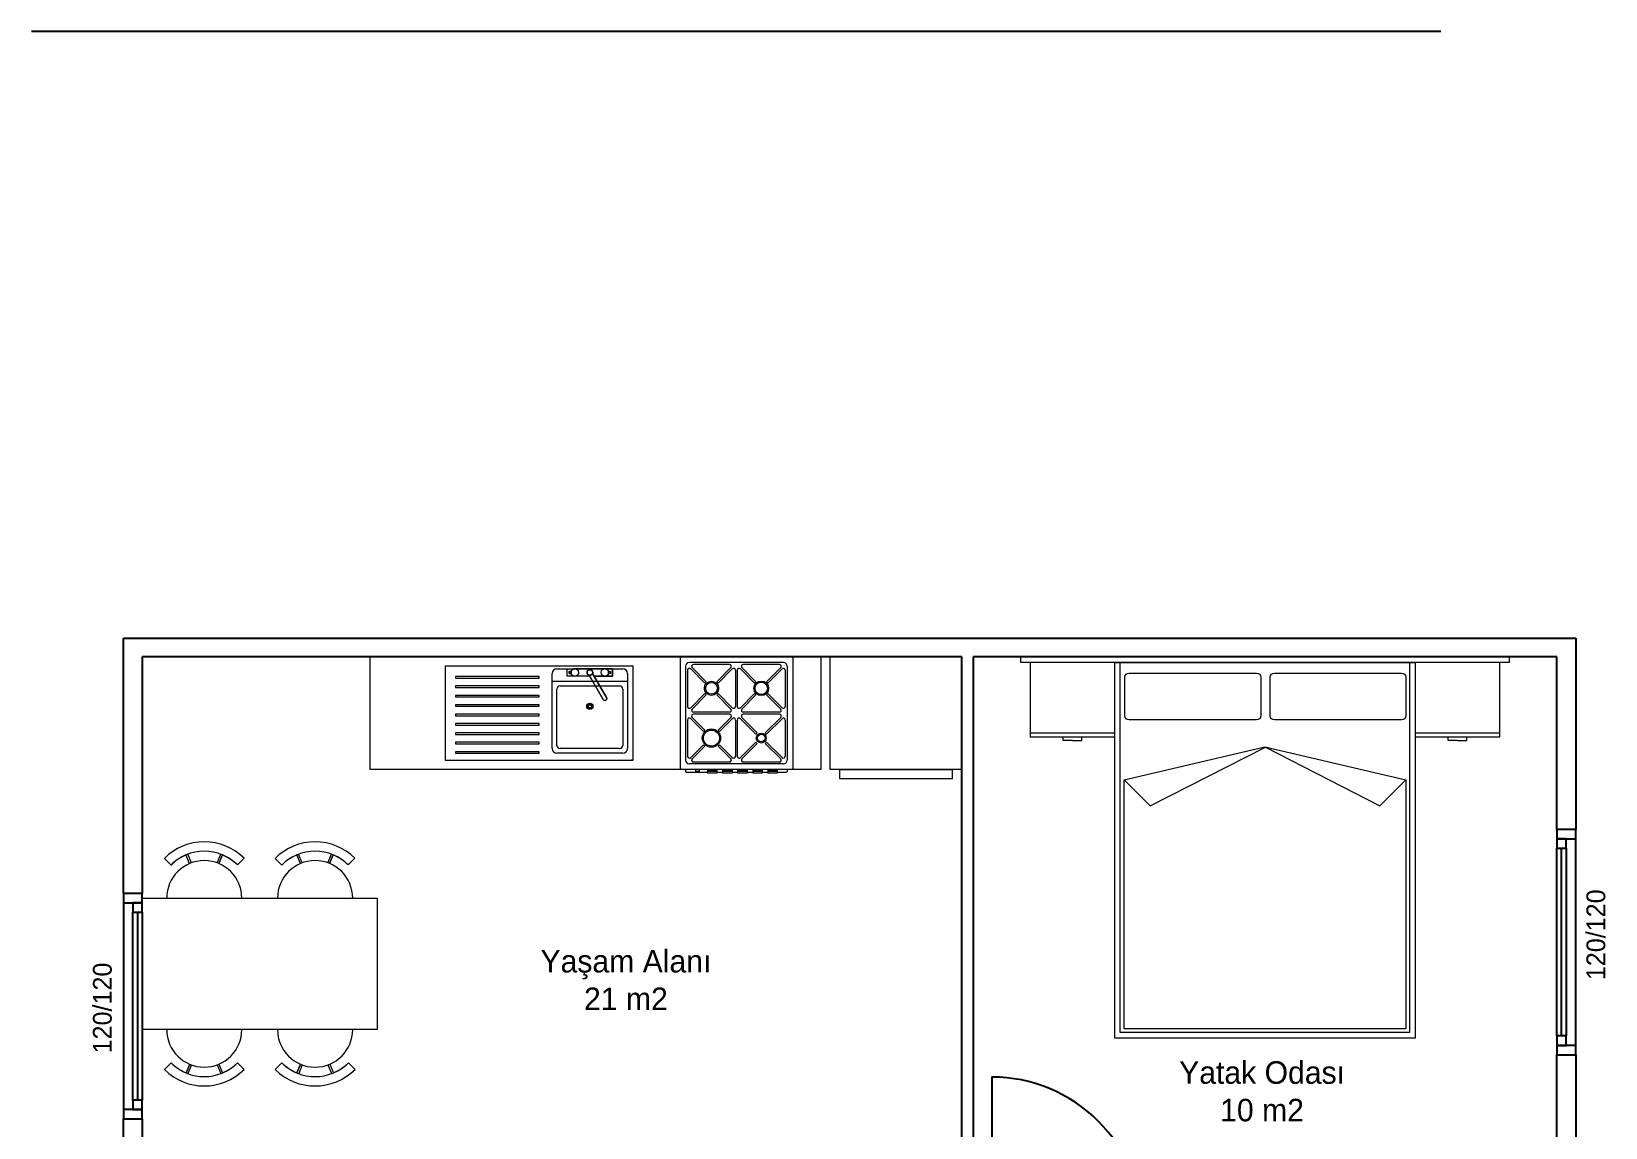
# Model space of a CAD drawing. Header units: metres. Extents: x 3929 to 4821, y 3860 to 5236.
# Drawn here: x 3929 to 4767, y 4652 to 5236 of the extents above; entities that cross this region are included whole.
import ezdxf

# ---------------------------------------------------------------- set-up
doc = ezdxf.new("R2010")
doc.units = ezdxf.units.M
doc.layers.add('Kapı', color=154, linetype='Continuous', true_color=0x0c4697)
doc.layers.add('Pencere', color=141, linetype='Continuous')
doc.layers.add('tefris', color=8, linetype='Continuous', lineweight=5)

# ---------------------------------------------------------------- blocks, each defined once
blk = doc.blocks.new('tjh4tyh4yh')
at = {"layer": 'tefris'}
for p, q in [((5184.07, 7025.93), (5184.07, 7005.47)), ((5254.07, 7028.2), (5186.34, 7028.2)), ((5256.34, 7005.47), (5256.34, 7025.93)), ((5261.34, 7025.93), (5261.34, 7005.47)), ((5331.34, 7028.2), (5263.61, 7028.2)), ((5333.61, 7005.47), (5333.61, 7025.93)), ((5186.34, 7003.2), (5254.07, 7003.2)), ((5263.61, 7003.2), (5331.34, 7003.2)), ((5156.57, 6992.31), (5161.57, 6992.31)), ((5259.19, 6988.9), (5184.05, 6971.32)), ((5258.76, 6988.8), (5197.95, 6957.41)), ((5320.16, 6957.41), (5258.76, 6988.8)), ((5334.07, 6971.32), (5259.19, 6988.9)), ((5361.57, 6992.31), (5366.57, 6992.31)), ((5197.95, 6957.41), (5184.07, 6971.29)), ((5184.07, 6971.29), (5184.07, 6838.81)), ((5334.07, 6971.32), (5320.16, 6957.41)), ((5334.07, 6838.81), (5334.07, 6971.32))]:
    blk.add_line(p, q, dxfattribs=at)
for points in [[(5129.07, 7033.81), (5389.07, 7033.81), (5389.07, 7036.81), (5129.07, 7036.81)], [(5179.07, 6833.81), (5339.07, 6833.81), (5339.07, 7033.81), (5179.07, 7033.81)]]:
    blk.add_lwpolyline(points, close=True, dxfattribs=at)
for points in [[(5134.07, 7033.81), (5179.07, 7033.81), (5179.07, 6996.31), (5134.07, 6996.31), (5134.07, 7033.81)], [(5179.07, 7033.81), (5179.07, 6833.81), (5339.07, 6833.81), (5339.07, 7033.81)], [(5182.07, 7033.81), (5182.07, 6836.81), (5336.07, 6836.81), (5336.07, 7033.81)], [(5339.07, 7033.81), (5384.07, 7033.81), (5384.07, 6996.31), (5339.07, 6996.31), (5339.07, 7033.81)], [(5179.07, 6996.31), (5179.07, 6994.31), (5134.07, 6994.31), (5134.07, 6996.31)], [(5384.07, 6996.31), (5384.07, 6994.31), (5339.07, 6994.31), (5339.07, 6996.31)], [(5156.57, 6992.31), (5151.57, 6992.31), (5151.57, 6994.31)], [(5161.57, 6992.31), (5161.57, 6994.31)], [(5361.57, 6992.31), (5356.57, 6992.31), (5356.57, 6994.31)], [(5366.57, 6992.31), (5366.57, 6994.31)]]:
    blk.add_lwpolyline(points, dxfattribs=at)
for centre, start, end in [((5186.34, 7025.93), 90, 180), ((5254.07, 7025.93), 0, 90), ((5263.61, 7025.93), 90, 180), ((5331.34, 7025.93), 0, 90), ((5186.34, 7005.47), 180, 270), ((5254.07, 7005.47), 270, 0), ((5263.61, 7005.47), 180, 270), ((5331.34, 7005.47), 270, 0)]:
    blk.add_arc(centre, 2.27, start, end, dxfattribs=at)

msp = doc.modelspace()

# ---------------------------------------------------------------- linework, layer by layer
msp.add_line((4679.3, 5235.53), (3929.1, 5235.53))
at = {"lineweight": 25}
for p, q in [((3978.07, 4776.51), (3978.07, 4912.51)), ((3978.07, 4912.51), (4751.07, 4912.51)), ((4751.07, 4912.51), (4751.07, 4810.63)), ((4424.32, 4902.51), (3988.07, 4902.51)), ((3988.07, 4902.51), (3988.07, 4776.51)), ((4424.32, 4592.76), (4424.32, 4902.51)), ((4430.32, 4902.51), (4430.32, 4598.76)), ((4741.07, 4902.51), (4430.32, 4902.51)), ((4741.07, 4810.63), (4741.07, 4902.51)), ((4751.07, 4810.63), (4741.07, 4810.63)), ((3988.07, 4776.51), (3978.07, 4776.51)), ((4741.07, 4598.76), (4741.07, 4690.63)), ((4741.07, 4690.63), (4751.07, 4690.63)), ((4751.07, 4690.63), (4751.07, 4531.63)), ((3978.07, 4400.51), (3978.07, 4656.51)), ((3978.07, 4656.51), (3988.07, 4656.51)), ((3988.07, 4656.51), (3988.07, 4410.51))]:
    msp.add_line(p, q, dxfattribs=at)
at = {"layer": 'Kapı'}
msp.add_lwpolyline([(4520.32, 4598.76, 0.414214), (4440.32, 4678.76), (4440.32, 4598.76)], format="xyb", dxfattribs=at)
at = {"layer": 'Pencere'}
for p, q in [((4751.07, 4695.63), (4751.07, 4805.63)), ((4741.07, 4700.63), (4741.07, 4800.63)), ((4743.57, 4700.63), (4743.57, 4800.63)), ((4746.07, 4800.63), (4746.07, 4700.63)), ((3978.07, 4771.51), (3978.07, 4661.51)), ((3983.07, 4666.51), (3983.07, 4766.51)), ((3985.57, 4766.51), (3985.57, 4666.51)), ((3988.07, 4766.51), (3988.07, 4666.51))]:
    msp.add_line(p, q, dxfattribs=at)
for points in [[(4751.07, 4805.63), (4751.07, 4810.63), (4741.07, 4810.63), (4741.07, 4805.63), (4751.07, 4805.63)], [(4741.07, 4800.63), (4746.07, 4800.63), (4746.07, 4805.63), (4741.07, 4805.63), (4741.07, 4800.63)], [(3978.07, 4776.51), (3978.07, 4771.51), (3988.07, 4771.51), (3988.07, 4776.51), (3978.07, 4776.51)], [(3988.07, 4771.51), (3983.07, 4771.51), (3983.07, 4766.51), (3988.07, 4766.51), (3988.07, 4771.51)], [(4741.07, 4695.63), (4746.07, 4695.63), (4746.07, 4700.63), (4741.07, 4700.63), (4741.07, 4695.63)], [(4751.07, 4690.63), (4751.07, 4695.63), (4741.07, 4695.63), (4741.07, 4690.63), (4751.07, 4690.63)], [(3978.07, 4661.51), (3978.07, 4656.51), (3988.07, 4656.51), (3988.07, 4661.51), (3978.07, 4661.51)], [(3988.07, 4666.51), (3983.07, 4666.51), (3983.07, 4661.51), (3988.07, 4661.51), (3988.07, 4666.51)]]:
    msp.add_lwpolyline(points, dxfattribs=at)
at = {"layer": 'tefris'}
for p, q in [((4274.82, 4902.51), (4274.32, 4902.01)), ((4274.32, 4902.01), (4274.32, 4843.01)), ((4333.82, 4902.51), (4274.82, 4902.51)), ((4333.82, 4902.51), (4334.32, 4902.01)), ((4334.32, 4902.01), (4334.32, 4843.01)), ((4149.32, 4897.51), (4149.32, 4896.51)), ((4249.32, 4897.51), (4149.32, 4897.51)), ((4149.32, 4897.51), (4149.32, 4847.51)), ((4206.32, 4853.68), (4206.32, 4893.68)), ((4208.82, 4896.18), (4243.82, 4896.18)), ((4214.32, 4892.18), (4214.32, 4896.18)), ((4214.32, 4896.18), (4238.32, 4896.18)), ((4216.43, 4894.68), (4215.32, 4894.68)), ((4215.32, 4894.68), (4215.32, 4893.68)), ((4215.32, 4893.68), (4216.43, 4893.68)), ((4235.18, 4880.83), (4227.75, 4893.69)), ((4236.2, 4894.68), (4237.32, 4894.68)), ((4237.32, 4893.68), (4236.2, 4893.68)), ((4237.32, 4894.68), (4237.32, 4893.68)), ((4238.32, 4896.18), (4238.32, 4892.18)), ((4246.32, 4893.68), (4246.32, 4853.68)), ((4249.32, 4847.51), (4249.32, 4897.51)), ((4277.32, 4897.51), (4277.32, 4847.51)), ((4278.32, 4895.38), (4278.32, 4876.13)), ((4329.32, 4899.51), (4279.32, 4899.51)), ((4287.53, 4888.58), (4280.02, 4896.09)), ((4288.24, 4889.29), (4280.73, 4896.8)), ((4300.69, 4898.51), (4281.44, 4898.51)), ((4293.89, 4889.29), (4301.4, 4896.8)), ((4294.6, 4888.58), (4302.11, 4896.09)), ((4303.82, 4895.38), (4303.82, 4876.13)), ((4304.82, 4895.38), (4304.82, 4876.13)), ((4306.52, 4896.09), (4314.03, 4888.58)), ((4307.23, 4896.8), (4314.74, 4889.29)), ((4327.19, 4898.51), (4307.94, 4898.51)), ((4327.9, 4896.8), (4320.39, 4889.29)), ((4328.61, 4896.09), (4321.1, 4888.58)), ((4330.32, 4895.38), (4330.32, 4876.13)), ((4331.32, 4897.51), (4331.32, 4847.51)), ((4199.36, 4892.01), (4154.73, 4892.01)), ((4154.73, 4892.01), (4154.73, 4891.18)), ((4154.73, 4891.18), (4199.36, 4891.18)), ((4199.36, 4887.01), (4154.73, 4887.01)), ((4154.73, 4887.01), (4154.73, 4886.18)), ((4154.73, 4886.18), (4199.36, 4886.18)), ((4199.36, 4891.18), (4199.36, 4892.01)), ((4199.36, 4886.18), (4199.36, 4887.01)), ((4206.32, 4889.52), (4246.32, 4889.52)), ((4208.82, 4855.35), (4208.82, 4885.35)), ((4210.48, 4887.02), (4242.15, 4887.02)), ((4226.3, 4892.18), (4214.32, 4892.18)), ((4226.02, 4892.69), (4233.45, 4879.83)), ((4238.32, 4892.18), (4228.62, 4892.18)), ((4243.82, 4885.35), (4243.82, 4855.35)), ((4287.53, 4888.58), (4288.24, 4889.29)), ((4294.6, 4888.58), (4293.89, 4889.29)), ((4314.74, 4889.29), (4314.03, 4888.58)), ((4320.39, 4889.29), (4321.1, 4888.58)), ((4199.36, 4882.01), (4154.73, 4882.01)), ((4154.73, 4882.01), (4154.73, 4881.18)), ((4154.73, 4881.18), (4199.36, 4881.18)), ((4199.36, 4877.01), (4154.73, 4877.01)), ((4154.73, 4877.01), (4154.73, 4876.18)), ((4199.36, 4881.18), (4199.36, 4882.01)), ((4199.36, 4876.18), (4199.36, 4877.01)), ((4280.02, 4875.42), (4287.53, 4882.93)), ((4280.73, 4874.71), (4288.24, 4882.22)), ((4288.24, 4882.22), (4287.53, 4882.93)), ((4293.89, 4882.22), (4294.6, 4882.93)), ((4301.4, 4874.71), (4293.89, 4882.22)), ((4302.11, 4875.42), (4294.6, 4882.93)), ((4314.03, 4882.93), (4306.52, 4875.42)), ((4314.74, 4882.22), (4307.23, 4874.71)), ((4314.03, 4882.93), (4314.74, 4882.22)), ((4321.1, 4882.93), (4320.39, 4882.22)), ((4320.39, 4882.22), (4327.9, 4874.71)), ((4321.1, 4882.93), (4328.61, 4875.42)), ((4154.73, 4876.18), (4199.36, 4876.18)), ((4199.36, 4872.01), (4154.73, 4872.01)), ((4154.73, 4872.01), (4154.73, 4871.18)), ((4154.73, 4871.18), (4199.36, 4871.18)), ((4199.36, 4871.18), (4199.36, 4872.01)), ((4278.32, 4868.88), (4278.32, 4849.63)), ((4286.82, 4862.79), (4280.02, 4869.59)), ((4287.53, 4863.5), (4280.73, 4870.3)), ((4300.69, 4873.01), (4281.44, 4873.01)), ((4300.69, 4872.01), (4281.44, 4872.01)), ((4301.4, 4870.3), (4294.6, 4863.5)), ((4302.11, 4869.59), (4295.31, 4862.79)), ((4303.82, 4868.88), (4303.82, 4849.63)), ((4304.82, 4868.88), (4304.82, 4849.63)), ((4314.74, 4861.38), (4306.52, 4869.59)), ((4315.44, 4862.08), (4307.23, 4870.3)), ((4327.19, 4873.01), (4307.94, 4873.01)), ((4327.19, 4872.01), (4307.94, 4872.01)), ((4327.9, 4870.3), (4319.69, 4862.08)), ((4328.61, 4869.59), (4320.39, 4861.38)), ((4330.32, 4868.88), (4330.32, 4849.63)), ((4199.36, 4867.01), (4154.73, 4867.01)), ((4154.73, 4867.01), (4154.73, 4866.18)), ((4154.73, 4866.18), (4199.36, 4866.18)), ((4199.36, 4862.01), (4154.73, 4862.01)), ((4154.73, 4862.01), (4154.73, 4861.18)), ((4154.73, 4861.18), (4199.36, 4861.18)), ((4199.36, 4866.18), (4199.36, 4867.01)), ((4199.36, 4861.18), (4199.36, 4862.01)), ((4287.53, 4863.5), (4286.82, 4862.79)), ((4295.31, 4862.79), (4294.6, 4863.5)), ((4315.44, 4862.08), (4314.74, 4861.38)), ((4320.39, 4861.38), (4319.69, 4862.08)), ((4199.36, 4857.01), (4154.73, 4857.01)), ((4154.73, 4857.01), (4154.73, 4856.18)), ((4154.73, 4856.18), (4199.36, 4856.18)), ((4199.36, 4852.01), (4154.73, 4852.01)), ((4154.73, 4852.01), (4154.73, 4851.18)), ((4199.36, 4856.18), (4199.36, 4857.01)), ((4199.36, 4851.18), (4199.36, 4852.01)), ((4242.15, 4853.68), (4210.48, 4853.68)), ((4286.82, 4855.72), (4280.02, 4848.92)), ((4287.53, 4855.01), (4280.73, 4848.21)), ((4287.53, 4855.01), (4286.82, 4855.72)), ((4295.31, 4855.72), (4294.6, 4855.01)), ((4301.4, 4848.21), (4294.6, 4855.01)), ((4302.11, 4848.92), (4295.31, 4855.72)), ((4314.74, 4857.13), (4306.52, 4848.92)), ((4315.44, 4856.43), (4307.23, 4848.21)), ((4315.44, 4856.43), (4314.74, 4857.13)), ((4320.39, 4857.13), (4319.69, 4856.43)), ((4327.9, 4848.21), (4319.69, 4856.43)), ((4328.61, 4848.92), (4320.39, 4857.13)), ((4149.32, 4847.51), (4249.32, 4847.51)), ((4154.73, 4851.18), (4199.36, 4851.18)), ((4243.82, 4851.18), (4208.82, 4851.18)), ((4249.32, 4847.51), (4248.32, 4847.51)), ((4274.32, 4843.01), (4274.82, 4842.51)), ((4329.32, 4845.51), (4279.32, 4845.51)), ((4300.69, 4846.51), (4281.44, 4846.51)), ((4327.19, 4846.51), (4307.94, 4846.51)), ((4333.82, 4842.51), (4334.32, 4843.01)), ((4333.82, 4842.51), (4274.82, 4842.51)), ((4277.32, 4842.51), (4277.32, 4841.42)), ((4277.82, 4840.92), (4277.32, 4841.42)), ((4289, 4840.92), (4277.82, 4840.92)), ((4282.5, 4842.51), (4282.5, 4841.42)), ((4284.5, 4841.42), (4282.5, 4841.42)), ((4284.5, 4842.51), (4284.5, 4841.42)), ((4289, 4842.51), (4289, 4840.51)), ((4294, 4842.01), (4289, 4842.01)), ((4294, 4841.51), (4289, 4841.51)), ((4294, 4840.51), (4289, 4840.51)), ((4294, 4842.51), (4294, 4840.51)), ((4297, 4840.92), (4294, 4840.92)), ((4297, 4842.51), (4297, 4840.51)), ((4302, 4842.01), (4297, 4842.01)), ((4302, 4841.51), (4297, 4841.51)), ((4302, 4840.51), (4297, 4840.51)), ((4302, 4842.51), (4302, 4840.51)), ((4305, 4840.92), (4302, 4840.92)), ((4305, 4842.51), (4305, 4840.51)), ((4310, 4842.01), (4305, 4842.01)), ((4310, 4841.51), (4305, 4841.51)), ((4310, 4840.51), (4305, 4840.51)), ((4310, 4842.51), (4310, 4840.51)), ((4313, 4840.92), (4310, 4840.92)), ((4313, 4842.51), (4313, 4840.51)), ((4318, 4842.01), (4313, 4842.01)), ((4318, 4841.51), (4313, 4841.51)), ((4318, 4840.51), (4313, 4840.51)), ((4318, 4842.51), (4318, 4840.51)), ((4321, 4840.92), (4318, 4840.92)), ((4321, 4842.51), (4321, 4840.51)), ((4326, 4842.01), (4321, 4842.01)), ((4326, 4841.51), (4321, 4841.51)), ((4326, 4840.51), (4321, 4840.51)), ((4326, 4842.51), (4326, 4840.51)), ((4330.82, 4840.92), (4326, 4840.92)), ((4331.32, 4841.42), (4330.82, 4840.92)), ((4331.32, 4842.51), (4331.32, 4841.42)), ((4003.37, 4791.66), (3999.83, 4795.18)), ((4003.37, 4791.66), (3999.83, 4795.18)), ((4003.37, 4791.66), (3999.83, 4795.18)), ((4013.29, 4792.43), (4011.35, 4797.03)), ((4013.29, 4792.43), (4011.35, 4797.03)), ((4013.29, 4792.43), (4011.35, 4797.03)), ((4014.22, 4792.79), (4012.27, 4797.4)), ((4027.88, 4792.82), (4029.81, 4797.43)), ((4030.74, 4797.06), (4028.81, 4792.45)), ((4030.74, 4797.06), (4028.81, 4792.45)), ((4028.81, 4792.45), (4030.74, 4797.06)), ((4042.26, 4795.25), (4038.73, 4791.71)), ((4042.26, 4795.25), (4038.73, 4791.71)), ((4038.73, 4791.71), (4042.26, 4795.25)), ((4062.36, 4791.66), (4058.82, 4795.18)), ((4062.36, 4791.66), (4058.82, 4795.18)), ((4062.36, 4791.66), (4058.82, 4795.18)), ((4072.28, 4792.43), (4070.33, 4797.03)), ((4072.28, 4792.43), (4070.33, 4797.03)), ((4072.28, 4792.43), (4070.33, 4797.03)), ((4073.21, 4792.79), (4071.26, 4797.4)), ((4086.86, 4792.82), (4088.8, 4797.43)), ((4089.73, 4797.06), (4087.79, 4792.45)), ((4089.73, 4797.06), (4087.79, 4792.45)), ((4087.79, 4792.45), (4089.73, 4797.06)), ((4101.24, 4795.25), (4097.71, 4791.71)), ((4101.24, 4795.25), (4097.71, 4791.71)), ((4097.71, 4791.71), (4101.24, 4795.25)), ((4660.69, 4704.51), (4510.69, 4704.51)), ((3999.9, 4682.76), (4003.43, 4686.3)), ((3999.9, 4682.76), (4003.43, 4686.3)), ((4003.43, 4686.3), (3999.9, 4682.76)), ((4011.42, 4680.95), (4013.35, 4685.56)), ((4011.42, 4680.95), (4013.35, 4685.56)), ((4013.35, 4685.56), (4011.42, 4680.95)), ((4014.28, 4685.2), (4012.35, 4680.58)), ((4027.94, 4685.22), (4029.89, 4680.61)), ((4028.87, 4685.58), (4030.82, 4680.98)), ((4028.87, 4685.58), (4030.82, 4680.98)), ((4028.87, 4685.58), (4030.82, 4680.98)), ((4038.79, 4686.36), (4042.33, 4682.83)), ((4038.79, 4686.36), (4042.33, 4682.83)), ((4038.79, 4686.36), (4042.33, 4682.83)), ((4058.89, 4682.76), (4062.42, 4686.3)), ((4058.89, 4682.76), (4062.42, 4686.3)), ((4062.42, 4686.3), (4058.89, 4682.76)), ((4070.41, 4680.95), (4072.34, 4685.56)), ((4070.41, 4680.95), (4072.34, 4685.56)), ((4072.34, 4685.56), (4070.41, 4680.95)), ((4073.27, 4685.2), (4071.34, 4680.58)), ((4086.92, 4685.22), (4088.87, 4680.61)), ((4087.85, 4685.58), (4089.8, 4680.98)), ((4087.85, 4685.58), (4089.8, 4680.98)), ((4087.85, 4685.58), (4089.8, 4680.98)), ((4097.77, 4686.36), (4101.31, 4682.83)), ((4097.77, 4686.36), (4101.31, 4682.83)), ((4097.77, 4686.36), (4101.31, 4682.83))]:
    msp.add_line(p, q, dxfattribs=at)
at = {"layer": 'tefris', "ltscale": 0.05}
for p, q in [((4354.32, 4902.51), (4424.32, 4902.51)), ((4354.32, 4842.51), (4354.32, 4902.51)), ((4424.32, 4902.51), (4424.32, 4842.51)), ((4424.32, 4842.51), (4354.32, 4842.51)), ((4359.32, 4842.51), (4419.32, 4842.51)), ((4359.32, 4837.51), (4359.32, 4842.51)), ((4419.32, 4837.51), (4359.32, 4837.51))]:
    msp.add_line(p, q, dxfattribs=at)
at = {"layer": 'tefris', "ltscale": 50}
msp.add_line((4419.32, 4837.51), (4419.32, 4842.51), dxfattribs=at)
at = {"layer": 'tefris'}
for points in [[(4349.32, 4842.51), (4109.32, 4842.51), (4109.32, 4902.51), (4349.32, 4902.51)], [(4113.07, 4774.01), (4113.07, 4704.01), (3988.07, 4704.01), (3988.07, 4774.01)]]:
    msp.add_lwpolyline(points, close=True, dxfattribs=at)
msp.add_lwpolyline([(4226.32, 4895.68), (4226.02, 4895.65), (4225.73, 4895.56), (4225.48, 4895.43), (4225.25, 4895.24), (4225.07, 4895.02), (4224.93, 4894.76), (4224.84, 4894.48), (4224.82, 4894.18), (4224.84, 4893.89), (4224.93, 4893.62), (4225.07, 4893.35), (4225.26, 4893.12), (4225.48, 4892.93), (4225.74, 4892.8), (4226.02, 4892.71), (4226.32, 4892.68), (4226.61, 4892.71), (4226.89, 4892.8), (4227.14, 4892.93), (4227.38, 4893.12), (4227.56, 4893.35), (4227.7, 4893.61), (4227.79, 4893.9), (4227.82, 4894.18), (4227.79, 4894.48), (4227.7, 4894.76), (4227.56, 4895.02), (4227.37, 4895.25), (4227.15, 4895.43), (4226.88, 4895.57), (4226.61, 4895.65), (4226.32, 4895.68), (4226.61, 4895.65), (4226.88, 4895.57), (4227.15, 4895.43), (4227.37, 4895.25), (4227.56, 4895.02), (4227.7, 4894.76), (4227.79, 4894.48), (4227.82, 4894.18), (4227.79, 4893.9), (4227.74, 4893.72), (4227.75, 4893.69), (4235.18, 4880.83), (4235.28, 4880.58), (4235.32, 4880.33), (4235.28, 4880.07), (4235.18, 4879.82), (4235.02, 4879.62), (4234.82, 4879.46), (4234.58, 4879.36), (4234.32, 4879.33), (4234.05, 4879.36), (4233.82, 4879.46), (4233.61, 4879.62), (4233.45, 4879.83), (4226.02, 4892.69), (4226.3, 4892.18), (4214.32, 4892.18), (4214.32, 4896.18), (4238.32, 4896.18), (4238.32, 4892.18), (4228.63, 4892.18), (4234.32, 4892.18), (4233.97, 4892.21), (4233.63, 4892.3), (4233.32, 4892.45), (4233.03, 4892.65), (4232.79, 4892.89), (4232.58, 4893.18), (4232.44, 4893.5), (4232.35, 4893.84), (4232.32, 4894.18), (4232.35, 4894.53), (4232.44, 4894.87), (4232.59, 4895.19), (4232.78, 4895.47), (4233.01, 4895.7), (4233.31, 4895.91), (4233.62, 4896.06), (4233.97, 4896.15), (4234.31, 4896.18), (4234.67, 4896.15), (4235, 4896.06), (4235.32, 4895.91), (4235.6, 4895.72), (4235.85, 4895.47), (4236.05, 4895.18), (4236.2, 4894.86), (4236.25, 4894.68), (4237.32, 4894.68), (4237.32, 4893.68), (4236.25, 4893.68), (4236.24, 4893.68), (4236.29, 4893.84), (4236.32, 4894.18), (4236.29, 4894.53), (4236.2, 4894.86), (4236.24, 4894.68), (4236.25, 4894.69), (4236.24, 4894.68), (4236.25, 4894.68), (4236.29, 4894.53), (4236.32, 4894.18), (4236.29, 4893.84), (4236.24, 4893.68), (4236.19, 4893.5), (4236.04, 4893.18), (4235.85, 4892.9), (4235.59, 4892.64), (4235.3, 4892.44), (4235, 4892.3), (4234.66, 4892.21), (4234.32, 4892.18), (4238.32, 4892.18), (4238.32, 4896.18), (4218.32, 4896.18), (4218.66, 4896.15), (4219, 4896.06), (4219.32, 4895.92), (4219.6, 4895.72), (4219.85, 4895.47), (4220.02, 4895.22), (4220.18, 4894.9), (4220.29, 4894.52), (4220.32, 4894.18), (4220.28, 4893.83), (4220.19, 4893.49), (4220.05, 4893.18), (4219.85, 4892.9), (4219.6, 4892.65), (4219.31, 4892.45), (4218.99, 4892.3), (4218.66, 4892.21), (4218.32, 4892.18), (4217.97, 4892.21), (4217.61, 4892.31), (4217.3, 4892.46), (4217.02, 4892.66), (4216.77, 4892.91), (4216.59, 4893.17), (4216.44, 4893.49), (4216.38, 4893.68), (4215.32, 4893.68), (4215.32, 4894.68), (4216.38, 4894.68), (4216.44, 4894.87), (4216.58, 4895.18), (4216.78, 4895.47), (4217.03, 4895.72), (4217.32, 4895.91), (4217.62, 4896.06), (4217.99, 4896.16), (4218.32, 4896.18), (4217.99, 4896.16), (4217.62, 4896.06), (4217.32, 4895.91), (4217.03, 4895.72), (4216.78, 4895.47), (4216.58, 4895.18), (4216.38, 4894.68), (4216.32, 4894.18), (4216.34, 4893.85), (4216.39, 4893.68), (4216.38, 4893.68)], dxfattribs=at)
for centre, radius in [((4218.32, 4894.18), 2), ((4226.32, 4894.18), 1.5), ((4234.32, 4894.18), 2), ((4291.07, 4885.76), 3.76), ((4291.07, 4885.76), 3.16), ((4317.57, 4885.76), 3.89), ((4317.57, 4885.76), 3.29), ((4226.32, 4876.18), 1.67), ((4224.95, 4876.18), 0.195), ((4225.37, 4877.14), 0.195), ((4226.32, 4876.18), 1.1), ((4226.32, 4876.18), 0.833), ((4226.32, 4877.57), 0.195), ((4227.29, 4877.15), 0.195), ((4227.69, 4876.18), 0.195), ((4225.34, 4875.24), 0.195), ((4226.32, 4874.8), 0.195), ((4227.29, 4875.21), 0.195), ((4291.07, 4859.26), 4.88), ((4291.07, 4859.26), 4.28), ((4317.57, 4859.26), 2.64), ((4317.57, 4859.26), 2.04)]:
    msp.add_circle(centre, radius, dxfattribs=at)
for centre, radius, start, end in [((4208.82, 4893.68), 2.5, 90, 180), ((4243.82, 4893.68), 2.5, 0, 90), ((4279.32, 4897.51), 2, 90, 180), ((4279.32, 4895.38), 1, 45, 180), ((4281.44, 4897.51), 1, 90, 225), ((4300.69, 4897.51), 1, 315, 90), ((4302.82, 4895.38), 1, 0, 135), ((4305.82, 4895.38), 1, 45, 180), ((4307.94, 4897.51), 1, 90, 225), ((4327.19, 4897.51), 1, 315, 90), ((4329.32, 4895.38), 1, 0, 135), ((4329.32, 4897.51), 2, 0, 90), ((4210.48, 4885.35), 1.67, 90, 180), ((4242.15, 4885.35), 1.67, 0, 90), ((4234.32, 4880.33), 1, 210, 30), ((4279.32, 4876.13), 1, 180, 315), ((4279.32, 4868.88), 1, 45, 180), ((4281.44, 4874.01), 1, 135, 270), ((4281.44, 4871.01), 1, 90, 225), ((4300.69, 4874.01), 1, 270, 45), ((4300.69, 4871.01), 1, 315, 90), ((4302.82, 4876.13), 1, 225, 0), ((4302.82, 4868.88), 1, 0, 135), ((4305.82, 4876.13), 1, 180, 315), ((4305.82, 4868.88), 1, 45, 180), ((4307.94, 4874.01), 1, 135, 270), ((4307.94, 4871.01), 1, 90, 225), ((4327.19, 4874.01), 1, 270, 45), ((4327.19, 4871.01), 1, 315, 90), ((4329.32, 4876.13), 1, 225, 0), ((4329.32, 4868.88), 1, 0, 135), ((4208.82, 4853.68), 2.5, 180, 270), ((4210.48, 4855.35), 1.67, 180, 270), ((4242.15, 4855.35), 1.67, 270, 0), ((4243.82, 4853.68), 2.5, 270, 0), ((4279.32, 4847.51), 2, 180, 270), ((4279.32, 4849.63), 1, 180, 315), ((4281.44, 4847.51), 1, 135, 270), ((4300.69, 4847.51), 1, 270, 45), ((4302.82, 4849.63), 1, 225, 0), ((4305.82, 4849.63), 1, 180, 315), ((4307.94, 4847.51), 1, 135, 270), ((4327.19, 4847.51), 1, 270, 45), ((4329.32, 4849.63), 1, 225, 0), ((4329.32, 4847.51), 2, 270, 0), ((4021.08, 4774.01), 30, 45.09278, 135.09278), ((4021.08, 4774.01), 30, 45.09278, 135.09278), ((4021.08, 4774.01), 30, 45.09278, 135.09278), ((4080.07, 4774.01), 30, 45.09278, 135.09278), ((4080.07, 4774.01), 30, 45.09278, 135.09278), ((4080.07, 4774.01), 30, 45.09278, 135.09278), ((4021.08, 4774.01), 20, 0, 180), ((4021.08, 4774.01), 25, 45.09278, 135.09278), ((4021.08, 4774.01), 25, 112.9169, 135.09278), ((4021.08, 4774.01), 25, 112.9169, 135.09278), ((4021.08, 4774.01), 25, 45.09278, 67.26866), ((4021.08, 4774.01), 25, 45.09278, 67.26866), ((4080.07, 4774.01), 20, 0, 180), ((4080.07, 4774.01), 25, 45.09278, 135.09278), ((4080.07, 4774.01), 25, 112.9169, 135.09278), ((4080.07, 4774.01), 25, 112.9169, 135.09278), ((4080.07, 4774.01), 25, 45.09278, 67.26866), ((4080.07, 4774.01), 25, 45.09278, 67.26866), ((4021.08, 4704.01), 20, 180, 0), ((4080.07, 4704.01), 20, 180, 0), ((4021.08, 4704.01), 25, 225.09278, 315.09278), ((4021.08, 4704.01), 25, 225.09278, 247.26866), ((4021.08, 4704.01), 25, 225.09278, 247.26866), ((4021.08, 4704.01), 25, 292.9169, 315.09278), ((4021.08, 4704.01), 25, 292.9169, 315.09278), ((4080.07, 4704.01), 25, 225.09278, 315.09278), ((4080.07, 4704.01), 25, 225.09278, 247.26866), ((4080.07, 4704.01), 25, 225.09278, 247.26866), ((4080.07, 4704.01), 25, 292.9169, 315.09278), ((4080.07, 4704.01), 25, 292.9169, 315.09278), ((4021.08, 4704.01), 30, 225.09278, 315.09278), ((4021.08, 4704.01), 30, 225.09278, 315.09278), ((4021.08, 4704.01), 30, 225.09278, 315.09278), ((4080.07, 4704.01), 30, 225.09278, 315.09278), ((4080.07, 4704.01), 30, 225.09278, 315.09278), ((4080.07, 4704.01), 30, 225.09278, 315.09278)]:
    msp.add_arc(centre, radius, start, end, dxfattribs=at)

# ---------------------------------------------------------------- block references
at = {"xscale": -1}
msp.add_blockref('tjh4tyh4yh', (9844.76, -2134.31), dxfattribs=at)

# ---------------------------------------------------------------- texts
at = {"char_height": 10, "attachment_point": 7, "rotation": 90}
for insert in [(4766.96, 4727.39), (3971.96, 4688.39)]:
    msp.add_mtext_dynamic_manual_height_columns('\\pxqc;120/120', width=54.2877, gutter_width=12.5, heights=[0], dxfattribs=dict(at, insert=insert))
at = {"char_height": 12, "attachment_point": 3}
for s, width, insert in [('\\pxqc;Yaşam Alanı\\P21 m2', 137.393, (4314.22, 4746.44)), ('\\pxqc;Yatak Odası\\P10 m2', 158.8444, (4663.56, 4687.18))]:
    msp.add_mtext_dynamic_manual_height_columns(s, width=width, gutter_width=12.5, heights=[0], dxfattribs=dict(at, insert=insert))

doc.saveas('drawing.dxf')
